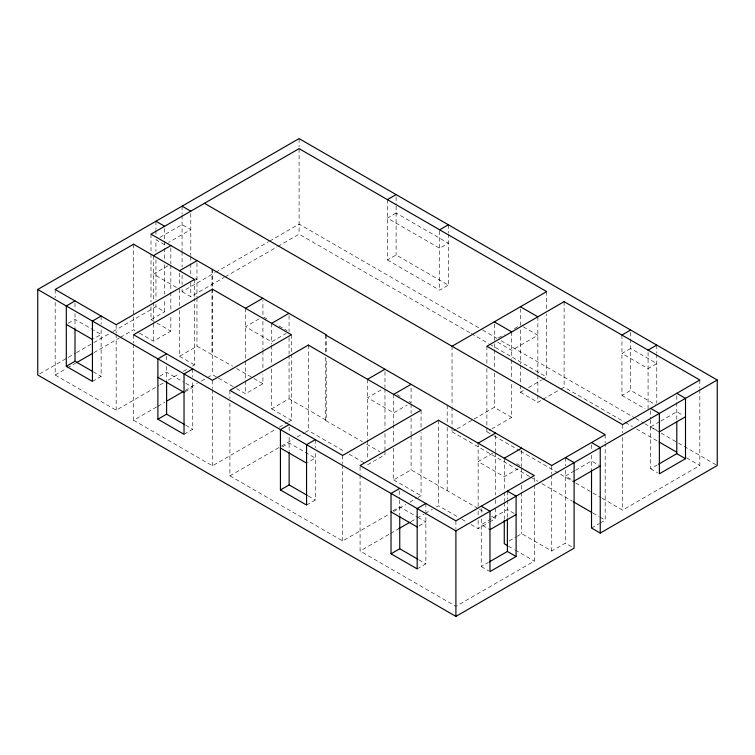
<?xml version="1.0" encoding="UTF-8"?>
<svg xmlns="http://www.w3.org/2000/svg" width="755" height="755" viewBox="0 0 755 755"><rect width="100%" height="100%" fill="white"/><g stroke="black" fill="none" stroke-linecap="round" stroke-linejoin="round"><path stroke-width="0.57" stroke-dasharray="3.77 2.83" d="M159.966 237.363L182.078 224.594L190.788 229.624L168.676 242.393M68.233 323.291L75.009 319.374L101.142 334.465L93.403 338.938M167.931 265.732L153.416 274.112L177.538 288.042M195.035 280.256L196.97 279.142L194.96 277.982M39.788 373.81L67.299 357.927M68.318 357.341L75.453 353.217M76.472 352.632L92.771 343.223M93.79 342.628L112.136 332.04M113.146 331.454L155.945 306.747L164.656 311.777L164.656 298.838M182.078 289.307L182.078 291.656L214.637 272.857M215.656 272.272L268.572 241.723M269.592 241.138L299.093 224.103L481.652 329.501M55.172 302.368L55.172 374.99L66.374 368.516M67.393 367.93L75.538 363.231M93.865 352.651L119.318 337.947M120.338 337.362L133.578 329.718L138.533 332.587M151 306.775L151 319.658L164.656 311.777M182.078 291.656L190.788 296.687L224.197 277.406M225.207 276.821L276.83 247.017M277.84 246.432L299.093 234.154L470.271 332.983M139.524 333.153L153.416 341.175L170.838 331.115L170.838 314.646M92.431 381.407L101.142 376.377L101.142 328.699M179.548 310.38L179.548 356.256L196.97 346.205L232.663 366.232M159.834 376.169L166.61 372.262L183.691 382.124M259.059 318.884L245.507 326.707L271.64 341.798L286.164 333.408M55.172 374.99L116.157 410.191L158.918 385.503M159.937 384.918L164.014 382.558M168.082 380.209L179.284 373.744M183.361 371.394L188.448 368.449M192.525 366.1L194.554 364.929L194.554 298.159M387.4 199.641L387.4 259.994L396.111 254.964L448.385 285.145L448.385 234.003M133.578 344.12L133.578 420.252L156.842 406.822M157.852 406.237L164.939 402.151M185.164 390.467L197.31 383.455M201.349 381.124L206.408 378.198M207.417 377.613L212.476 374.697L217.487 377.585M184.994 391.817L192.742 387.343L184.701 382.709M236.504 388.57L245.507 393.77L262.929 383.71L262.929 374.291M184.031 434.295L192.742 429.265L192.742 381.586M387.4 259.994L439.674 290.175L448.385 285.145M271.64 368.855L271.64 408.851L289.071 398.8L326.226 420.252L326.226 358.172M133.578 420.252L212.476 465.807L275.197 429.595M279.246 427.264L287.334 422.592M288.344 422.007L291.383 420.252L291.383 354.661M229.907 403.245L229.907 475.867L293.034 439.419M297.102 437.07L304.237 432.955M305.256 432.36L308.304 430.595L345.073 451.83M325.726 357.294L325.726 420.544L326.226 420.252M282.361 446.913L289.137 443.006L315.269 458.096L307.53 462.56M381.096 389.91L367.543 397.734L393.676 412.825L407.228 405.001M498.319 337.966L504.349 334.484M514.4 328.68L520.44 325.197L520.44 309.059M367.543 464.797L384.965 454.736L384.965 451.207M306.558 505.038L315.269 500.008L315.269 452.33M452.037 427.056L452.037 431.747L456.058 429.425M457.068 428.84L473.168 419.544M474.178 418.968L494.298 407.341L511.72 417.402L511.72 383.285M520.44 385.201L520.44 392.26L524.47 389.929M528.509 387.598L541.637 380.02M542.647 379.435L546.686 377.104L546.686 313.853M393.676 448.121L393.676 479.887L411.098 469.827L478.434 508.7M486.881 368.497L486.881 431.747L490.854 429.453M491.854 428.878L511.72 417.402M520.44 392.26L537.862 402.311L541.901 399.98M542.911 399.404L560.068 389.495M561.078 388.91L564.108 387.164L624.309 421.922M392.968 510.767L399.744 506.86L417.836 517.307M492.666 453.208L478.141 461.588L504.274 476.679L517.826 468.855M229.907 475.867L342.657 540.957L389.495 513.919M393.563 511.569L405.784 504.51M409.861 502.16L416.986 498.045M418.006 497.46L421.054 495.695L421.054 432.445M621.941 335.041L621.941 395.403L630.651 390.373L655.774 404.878M360.078 474.886L360.078 551.018L389.608 533.974M390.628 533.389L398.772 528.679M410.984 521.63L416.08 518.685M417.1 518.1L424.225 513.985M425.244 513.4L432.37 509.285M436.447 506.926L438.485 505.756L457.804 516.911M419.1 525.858L425.877 521.95L418.836 517.883M574.432 470.846L565.391 476.075L574.102 481.105M575.442 470.271L591.524 460.984L599.262 465.457M659.7 421.62L650.659 426.849L657.435 430.756M660.71 421.045L676.791 411.758L683.568 415.665M471.026 524.546L478.141 528.651L488.787 522.507M489.759 521.95L495.563 518.591L495.563 506.831M417.166 568.892L425.877 563.862L425.877 512.73M509.115 540.948L515.891 537.041M516.864 536.475L521.705 533.681L551.735 551.018L565.391 543.138L573.13 547.611M481.256 518.883L481.256 566.561L488.296 562.494M650.659 419.931L650.659 468.761L657.69 464.693M534.304 484.946L534.304 561.078L455.907 606.35L360.078 551.018M591.524 528.047L599.328 523.545M600.301 522.979L605.18 520.167L605.18 444.025M602.197 498.319L622.601 510.106L699.828 465.514L699.828 389.382M523.338 326.868L537.862 335.258L511.72 350.339L497.205 341.958M621.941 395.403L645.053 408.748M482.671 330.086L496.95 338.334M501.037 340.684L634.644 417.826M635.663 418.412L643.817 423.121M644.836 423.715L660.134 432.539M661.153 433.134L677.471 442.553M678.49 443.138L717.25 465.514M471.29 333.568L488.608 343.572M489.627 344.157L546.686 377.104M625.338 422.507L632.473 426.632M636.559 428.991L657.992 441.364M686.559 457.86L699.828 465.514M650.659 468.761L657.435 472.668M164.656 244.714L155.945 239.684L155.945 251.453M486.881 431.747L493.006 435.276M494.025 435.871L519.534 450.603M520.554 451.188L574.64 482.417M575.659 483.002L591.986 492.43M593.005 493.015L601.169 497.734M266.949 318.969L262.929 316.647L262.929 300.509M279.01 325.933L287.06 330.577M397.026 394.639L400.046 396.384M409.087 401.603L411.098 402.764L411.098 386.626M516.675 463.721L520.695 466.043M452.037 431.747L529.633 476.547M530.652 477.132L537.796 481.256M541.882 483.615L572.507 501.301M592.93 513.089L599.055 516.628M600.074 517.213L605.18 520.167M514.164 513.466L507.388 509.559L481.256 524.649L489.967 529.68M236.692 368.563L252.84 377.877M253.85 378.463L262.929 383.71M151 319.658L155.955 322.527M156.955 323.093L170.838 331.115M325.726 420.544L362.494 441.769M366.581 444.129L379.859 451.792M479.444 509.285L484.483 512.192M491.533 516.269L495.563 518.591M218.488 378.161L235.503 387.985M271.64 408.851L291.383 420.252M179.548 356.256L194.554 364.929M349.159 454.189L365.505 463.617M393.676 479.887L421.054 495.695M461.871 519.261L466.958 522.196M508.285 546.054L514.287 549.517M515.288 550.102L534.304 561.078M481.256 566.561L489.004 571.035M93.101 371.734L101.142 376.377M185.702 425.197L192.742 429.265M308.238 495.941L315.269 500.008M418.836 559.795L425.877 563.862M699.828 380.01L699.828 388.212M676.791 395.62L676.791 401.386M676.791 402.538L676.791 419.903M656.784 345.101L656.784 353.17M656.784 354.322L656.784 403.132M650.659 410.711L650.659 418.78M648.073 352.443L648.073 410.493M630.651 332.323L630.651 390.373M622.601 424.603L622.601 432.794M622.601 437.485L622.601 510.106M605.18 434.663L605.18 442.855M591.524 444.846L591.524 450.612M591.524 455.218L591.524 470.393M565.391 457.634L565.391 465.703M565.391 470.308L565.391 543.138M564.108 301.66L564.108 387.164M551.735 465.514L551.735 473.715M551.735 474.886L551.735 551.018M546.686 291.6L546.686 309.163M537.862 316.807L537.862 374.084M537.862 375.254L537.862 394.082M537.862 395.252L537.862 402.311M534.304 477.915L534.304 483.776M521.705 450.48L521.705 466.618M521.705 467.798L521.705 480.737M521.705 485.446L521.705 491.326M521.705 492.505L521.705 533.681M520.44 329.897L520.44 364.023M520.44 365.193L520.44 384.021M511.72 331.898L511.72 358.578M511.72 359.757L511.72 378.576M507.388 491.118L507.388 499.187M507.388 500.338L507.388 517.703M504.274 458.238L504.274 490.797M504.274 491.977L504.274 501.386M504.274 502.566L504.274 519.034M495.563 435.399L495.563 451.537M495.563 452.707L495.563 495.063M495.563 499.772L495.563 505.652M494.298 324.15L494.298 340.288M494.298 343.808L494.298 348.517M494.298 349.697L494.298 368.516M494.298 373.225L494.298 407.341M486.881 346.243L486.881 363.816M481.256 508.511L481.256 514.268M478.141 443.147L478.141 506.303M478.141 511.003L478.141 515.712M478.141 520.422L478.141 528.651M455.907 520.846L455.907 529.038M452.037 346.243L452.037 405.982M452.037 407.153L452.037 425.886M448.385 224.782L448.385 232.851M447.196 405.161L447.196 422.734M447.196 427.415L447.196 490.665M439.674 230.964L439.674 290.175M438.485 420.252L438.485 505.756M425.877 503.5L425.877 511.569M421.054 410.191L421.054 427.764M411.098 403.944L411.098 413.353M411.098 418.062L411.098 434.531M411.098 435.711L411.098 469.827M399.744 490.722L399.744 498.791M399.744 499.942L399.744 515.004M396.111 196.913L396.111 204.982M396.111 206.134L396.111 254.964M393.676 394.384L393.676 423.413M393.676 424.593L393.676 443.411M384.965 371.545L384.965 387.674M384.965 388.853L384.965 428.859M384.965 433.559L384.965 450.037M367.543 379.293L367.543 438.919M367.543 440.089L367.543 458.917M360.078 466.684L360.078 473.715M342.657 455.454L342.657 463.655M342.657 464.825L342.657 540.957M326.226 334.748L326.226 353.491M325.726 335.041L325.726 352.604M315.269 439.646L315.269 447.715M308.304 345.092L308.304 430.595M299.093 138.599L299.093 146.791M299.093 148.65L299.093 234.154M291.383 334.748L291.383 353.491M289.071 315.599L289.071 331.738M289.071 337.617L289.071 354.086M289.071 355.265L289.071 398.8M289.137 426.868L289.137 432.634M289.137 437.239L289.137 451.15M271.64 323.348L271.64 344.148M271.64 345.328L271.64 364.146M262.929 321.356L262.929 349.584M262.929 350.764L262.929 369.591M245.507 308.267L245.507 379.652M245.507 380.822L245.507 393.77M229.907 390.363L229.907 398.565M212.476 269.073L212.476 287.815M212.476 288.986L212.476 374.697M212.476 380.303L212.476 388.504M212.476 389.674L212.476 465.807M211.985 269.365L211.985 288.108M211.985 289.278L211.985 354.869M196.97 263.004L196.97 296.791M196.97 297.961L196.97 346.205M194.554 279.425L194.554 296.989M192.742 368.902L192.742 376.971M190.788 213.486L190.788 255.511M190.788 256.681L190.788 262.57M190.788 263.74L190.788 275.509M190.788 282.568L190.788 296.687M182.078 206.153L182.078 214.222M182.078 215.373L182.078 250.481M182.078 251.66L182.078 266.949M182.078 275.188L182.078 284.597M179.548 273.065L179.548 285.739M179.548 289.203L179.548 305.671M170.838 247.914L170.838 264.052M170.838 265.232L170.838 291.109M170.838 292.289L170.838 309.937M166.61 356.124L166.61 361.881M166.61 366.496L166.61 380.407M164.656 228.576L164.656 240.099M164.656 241.26L164.656 247.064M164.656 248.244L164.656 260.013M164.656 264.712L164.656 294.129M155.945 221.243L155.945 229.312M155.945 230.464L155.945 235.069M155.945 259.682L155.945 299.688M155.945 304.397L155.945 306.747M153.416 255.671L153.416 301.169M153.416 302.349L153.416 322.347M153.416 323.527L153.416 341.175M151 234.154L151 302.094M133.578 244.214L133.578 329.718M133.578 334.748L133.578 342.949M116.157 324.688L116.157 332.889M116.157 334.059L116.157 410.191M101.142 316.024L101.142 324.093M75.009 303.236L75.009 309.003M75.009 313.618L75.009 327.528M55.172 289.486L55.172 297.678M396.111 213.052L387.4 218.082L439.674 248.253L448.385 243.223L396.111 213.052M630.651 348.461L621.941 353.491L648.073 368.572L656.784 363.542L630.651 348.461"/><path stroke-width="1.13" d="M565.391 457.634L574.102 462.664L574.102 548.168L455.907 616.401L37.75 374.99L37.75 289.486L299.093 138.599L717.25 380.01L717.25 465.514L600.234 533.077L591.524 528.047L591.524 470.393M75.009 300.934L66.298 305.964L66.298 366.317L92.431 381.407L92.431 321.054L101.142 316.024M153.416 255.671L170.838 245.611M179.548 270.752L196.97 260.702M66.298 366.317L75.009 361.286L92.101 371.158M76.557 362.636L92.846 353.236M387.4 199.641L396.111 194.611M166.61 353.821L157.889 358.842L157.889 419.204L184.031 434.295L184.031 373.933L192.742 368.902M245.507 308.267L262.929 298.206M271.64 323.348L289.071 313.297M439.674 229.813L448.385 224.782M166.959 400.981L183.144 391.637M157.889 419.204L166.61 414.174L184.701 424.621M289.137 424.565L280.426 429.595L280.426 489.948L306.558 505.038L306.558 444.676L315.269 439.646M367.543 379.293L384.965 369.233M452.037 346.243L546.686 291.6L299.093 148.65L151 234.154L326.226 334.748L325.726 335.041L551.735 465.514L605.18 434.663L204.445 203.303M393.676 394.384L411.098 384.323M280.426 489.948L289.137 484.918L307.228 495.365M621.941 335.041L630.651 330.02M399.744 488.419L391.024 493.449L391.024 553.802L417.166 568.892L417.166 508.53L425.877 503.5M478.141 443.147L495.563 433.087M648.073 350.131L656.784 345.101M504.274 458.238L521.705 448.177M398.772 528.679L409.974 522.215M391.024 553.802L399.744 548.772L417.836 559.219M37.75 289.486L455.907 530.897L717.25 380.01M489.967 529.68L516.099 514.589M574.102 481.105L600.234 466.014M659.37 431.869L685.502 416.788M489.297 561.918L507.388 551.471L516.099 556.501L516.099 496.148L507.388 491.118M658.7 464.117L676.791 453.67L685.502 458.7L685.502 398.347L676.791 393.317M516.099 556.501L489.967 571.592L489.967 511.229L481.256 506.209M685.502 458.7L659.37 473.791L659.37 413.429L650.659 408.398M520.44 306.757L537.862 316.807M494.298 321.838L511.72 331.898M659.011 441.949L676.357 451.971M182.078 206.153L190.788 211.183M591.524 442.543L600.234 447.573L600.234 533.077M155.945 221.243L164.656 226.273M573.526 501.886L591.911 512.503M507.284 545.478L504.274 543.742L504.274 520.214M66.298 324.405L92.431 339.495M157.889 377.292L184.031 392.373M280.426 448.036L306.558 463.117M391.024 511.89L417.166 526.981M676.791 422.234L676.791 453.67M507.388 518.874L507.388 551.471M455.907 530.897L455.907 616.401M399.744 516.175L399.744 548.772M289.137 452.32L289.137 484.918M166.61 381.577L166.61 414.174M75.009 328.689L75.009 361.286M133.578 244.214L55.172 289.486L116.157 324.688L194.554 279.425L133.578 244.214M212.476 289.193L133.578 334.748L212.476 380.303L291.383 334.748L212.476 289.193M308.304 345.092L229.907 390.363L342.657 455.454L421.054 410.191L308.304 345.092M564.108 301.66L486.881 346.243L622.601 424.603L699.828 380.01L564.108 301.66M438.485 420.252L360.078 465.514L455.907 520.846L534.304 475.575L438.485 420.252"/></g></svg>
